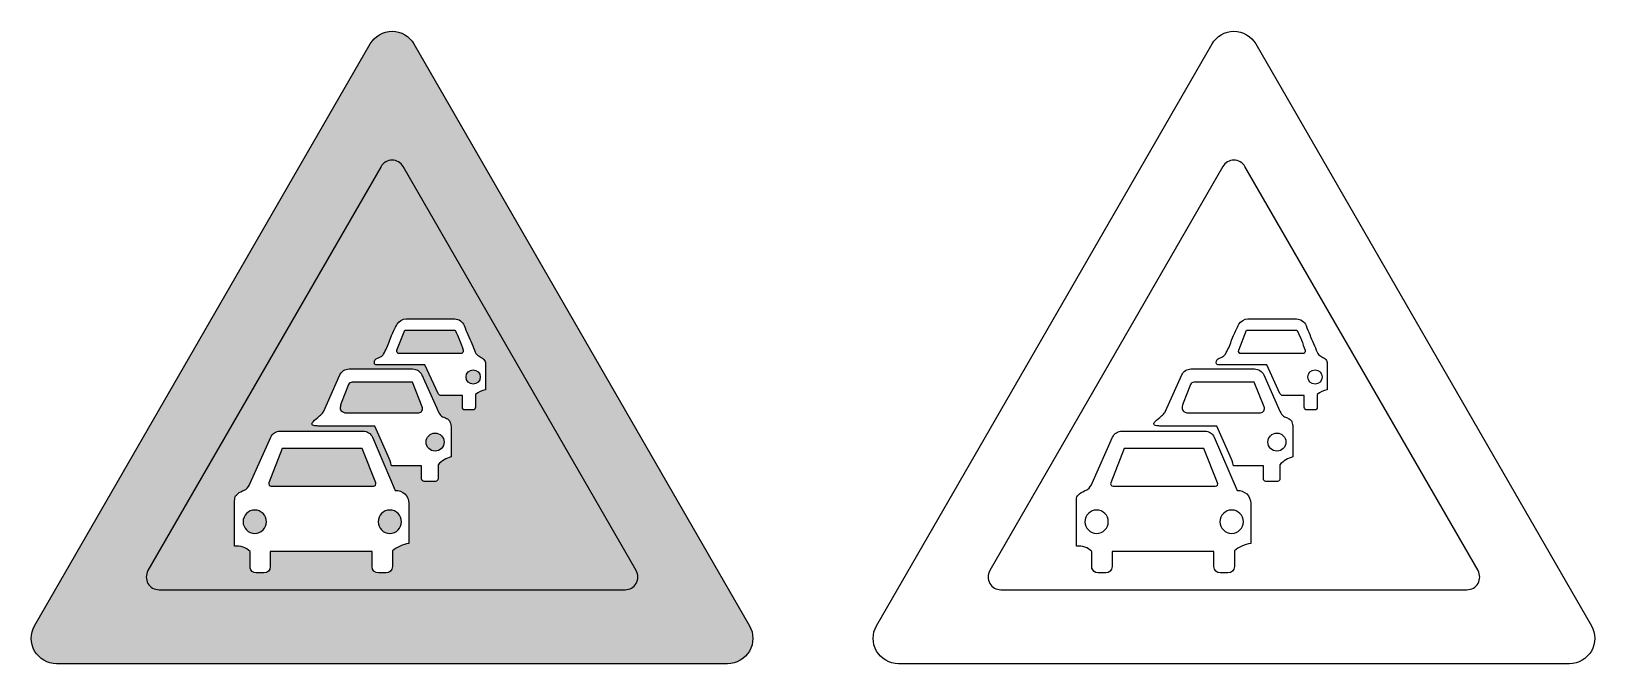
# Model space of a CAD drawing. Extents: x 573 to 1873, y 3 to 529.
import ezdxf

# ---------------------------------------------------------------- set-up
doc = ezdxf.new("R2010")
doc.units = 0
doc.header["$MEASUREMENT"] = 0

msp = doc.modelspace()

# ---------------------------------------------------------------- hatches: boundary and pattern name
h = msp.add_hatch(color=1)
edge = h.paths.add_edge_path()
edge.add_line((890.7645741287238, 518.0740000000001), (1169.765574128724, 34.83979999999997))
edge.add_arc((1151.548151219484, 24.34725014307126), 21.0230373627182, -89.95251593462211, 29.94032307000549, ccw=False)
edge.add_line((1151.565574128724, 3.32422), (593.5725741287238, 3.32617))
edge.add_arc((593.5909748800965, 24.34804740245643), 21.02188545567594, 150.054085548549, 269.94984819366573, ccw=False)
edge.add_line((575.3755741287239, 34.8418), (854.371574128724, 518.0740000000001))
edge.add_arc((872.5680741287239, 507.5467841203058), 21.02224741619419, 30.050656878707116, 149.9493431212929, ccw=False)
edge = h.paths.add_edge_path(flags=16)
edge.add_arc((1066.336233718127, 75.32043525814727), 10.60513937140236, 270.0504629082732, 389.94570961996)
edge.add_line((1075.525574128724, 80.6143), (881.7495741287239, 416.246))
edge.add_arc((872.570074128724, 410.9344854933663), 10.60544231063372, 30.05487035694171, 149.9451296430583)
edge.add_line((863.390574128724, 416.246), (669.6145741287237, 80.61379999999997))
edge.add_arc((678.8031215575119, 75.31947619356045), 10.6046814388044, 150.0500025553976, 269.9430135400677)
edge.add_line((678.7925741287238, 64.7148), (1066.345574128724, 64.7153))
h = msp.add_hatch(color=7)
h.paths.add_polyline_path([(881.7495741287239, 416.246, 0.576712), (863.390574128724, 416.246), (669.6145741287237, 80.6138, 0.576728), (678.7925741287238, 64.7148), (1066.345574128724, 64.7153, 0.576741), (1075.525574128724, 80.6143)])
h.paths.add_polyline_path([(932.515574128724, 284.225, 0.0154579), (938.805574128724, 269.242, -0.0281268), (941.7355741287238, 262.009, 0.186123), (944.8655741287239, 258.642, -0.03575), (948.1255741287239, 256.723, -0.198287), (950.1655741287238, 253.396), (950.1655741287238, 233.728), (950.165574128724, 232.706999999997), (950.1755741287237, 231.7560000000014), (950.1755741287238, 230.746, 0.138409), (941.9155741287238, 226.799), (941.9155741287238, 222.416), (941.9155741287238, 216.2521184211719, -0.4149053327487516), (939.7955741287237, 214.135), (933.1815741287239, 214.135, -0.414532), (931.0675741287239, 216.25), (931.0675741287239, 226.193), (912.5245741287238, 226.193, -0.0786168), (911.8475741287239, 226.505, -0.1426940000000001), (910.8645741287237, 227.741), (899.8385741287238, 251.529), (861.2305741287239, 251.529), (859.5085741287239, 251.529, -0.04828710000000001), (858.641574128724, 251.779, -0.193534), (858.0705741287238, 252.445, -0.146009), (857.9855741287238, 254.462, -0.124316), (858.746574128724, 256.093, -0.109949), (859.3805741287238, 256.562, 0.0433451), (863.3775741287238, 258.371, 0.120949), (865.5125741287238, 260.534, 0.05467699999999999), (870.3335741287237, 271.307, -0.0188992), (870.6085741287238, 272.052), (872.1725741287237, 275.802, -0.02551384444883618), (876.7796102057838, 285.2724372858849, -0.2735048384939515), (884.1932097888755, 289.6490002876696), (924.6133273989997, 289.6499995983305, -0.3107626580499577)], flags=16)
h.paths.add_polyline_path([(931.7116031527117, 263.595907378311, 0.04130012193372702), (924.9075741287238, 280.328), (883.0665741287239, 280.328), (876.5834789718466, 263.7321965538314, 0.5274494554682907), (878.5511733336025, 260.85), (929.696413351713, 260.85, 0.5059411537832755)], flags=0)
h.paths.add_polyline_path([(945.9055741287239, 241.47, -1), (934.0605741287238, 241.47, -1)], flags=0)
h.paths.add_polyline_path([(897.3581302696235, 243.1385878417447), (909.7225741287239, 215.517, 0.0512136), (912.2305741287239, 210.511, 0.1552969999999999), (915.4735741287241, 208.057, -0.0340734), (918.5525741287238, 206.698, -0.180648), (920.660574128724, 204.137, -0.0852971), (921.6145741287237, 199.949), (921.6145741287237, 198.592), (921.6145741287237, 181.651), (921.6145741287237, 175.128, 0.142669), (910.8255741287239, 168.623), (910.8255741287239, 160.735, 0.01488867499772354), (910.8115857867786, 160.2939527606993), (910.809575077818, 156.852624374591, -0.4142999273984452), (908.69347964661, 154.738), (899.2124590405293, 154.738, -0.4146673732219558), (897.0965744313484, 156.8542756069858), (897.0975741287239, 167.675), (894.930574128724, 167.675), (872.180574128724, 167.675, 0.05798180000000001), (869.4165741287238, 175.758), (858.2785741287237, 200.709), (811.9275741287238, 200.709, -0.03807059999999998), (808.4275741287238, 200.924, -0.0994934), (806.5125741287238, 201.53, -0.17229), (806.0015741287239, 202.192, -0.171098), (806.0195741287239, 203.035, -0.08580410000000001), (806.8825741287237, 204.344, -0.0299573), (812.2195741287237, 209.06, 0.0590298), (815.3625741287237, 212.24), (815.7865741287243, 212.9679999999995), (829.1225688689328, 243.10442942717, -0.2972733669990004), (836.8656949504065, 248.1460002485427), (889.6274478615121, 248.1469996945262, -0.2961504439618436)], flags=16)
h.paths.add_polyline_path([(889.4955741287241, 237.1299999999999), (897.7175741287238, 216.601, -0.503112), (894.7235741287241, 211.733), (833.3025741287238, 211.733, -0.09081919999997945), (830.9725741287243, 212.7239999999996, -0.2544249999999239), (829.4945741287237, 216.1079999999983, -0.0864959000000396), (830.3265741287239, 219.692), (836.4198481121705, 235.1236287462644, -0.3083956729671645), (839.3732464704443, 237.1319997337932)], flags=0)
h.paths.add_polyline_path([(915.783574128724, 187.375, -1), (900.8595741287238, 187.375, -1)], flags=0)
h.paths.add_polyline_path([(856.2014024903623, 191.4291198729301), (875.2485741287239, 147.248, -0.4286679999999999), (886.5175741287239, 136.527), (886.5065741287241, 133.3390000000249), (886.5125741287238, 108.163), (886.513574128724, 105.15), (886.5145741287238, 103.103, 0.146855), (872.9125741287239, 96.9673), (872.9125741287239, 87.4644), (872.9115741287239, 86.0015), (872.9115741287239, 83.999, -0.4145386675998465), (867.621404994093, 78.71480160017853), (861.2790117183567, 78.71579961642965, -0.4144861651864336), (855.9925753029939, 84.00638334044096), (855.9945741287237, 96.5742), (771.2765741287238, 96.57369999999999), (771.2805715939695, 84.00646876065808, -0.4147304436894952), (765.9909103293016, 78.71480088829978), (759.623532583115, 78.71579953600151, -0.3476928426855656), (754.4795741287239, 82.7837), (754.4795741287239, 96.5137, 0.225943), (741.7725741287238, 100.966), (741.5895741287238, 101.024), (741.5915741287241, 115.9140000000327), (741.676574128724, 138.4790000000024), (741.7025741287239, 139.6400000000004), (741.6975741287238, 139.938, -0.203592), (743.1245741287239, 143.429, -0.116737), (748.2405741287239, 146.769, 0.05141709999999999), (750.8945741287239, 148.093, 0.138044), (754.689574128724, 153.361), (771.7267630155685, 191.5272222821892, -0.2964772839906523), (779.4586104881133, 196.54), (848.4259076084917, 196.54, -0.2999571342436629)], flags=16)
h.paths.add_polyline_path([(847.6295741287238, 182.0799999999999), (859.0415741287238, 153.647, -0.5315580000000001), (857.0775741287239, 150.744), (772.1615741287239, 150.744, -0.527292), (770.1885741287238, 153.621), (781.1705741287237, 182.08)], flags=0)
h.paths.add_polyline_path([(880.4165741287238, 121.249, -1), (860.9715741287239, 121.249, -1)], flags=0)
h.paths.add_polyline_path([(768.1345741287237, 121.249, -1), (748.689574128724, 121.249, -1)], flags=0)

# ---------------------------------------------------------------- linework, layer by layer
at = {"color": 1}
msp.add_lwpolyline([(890.7645741287238, 518.0740000000001), (1169.765574128724, 34.8398, -0.576727), (1151.565574128724, 3.32422), (593.5725741287238, 3.32617, -0.5767439999999999), (575.3755741287239, 34.8418), (854.371574128724, 518.0740000000001, -0.576761)], format="xyb", close=True, dxfattribs=at)
for points in [[(1590.764574128724, 518.0740000000001), (1869.765574128724, 34.8398, -0.576727), (1851.565574128724, 3.32422), (1293.572574128724, 3.32617, -0.5767439999999999), (1275.375574128724, 34.8418), (1554.371574128724, 518.0740000000001, -0.576761)], [(1066.345574128724, 64.7153, 0.576741), (1075.525574128724, 80.6143), (881.7495741287239, 416.246, 0.576712), (863.390574128724, 416.246), (669.6145741287237, 80.6138, 0.576728), (678.7925741287238, 64.7148)], [(1766.345574128724, 64.7153, 0.576741), (1775.525574128724, 80.6143), (1581.749574128724, 416.246, 0.576712), (1563.390574128724, 416.246), (1369.614574128724, 80.6138, 0.576728), (1378.792574128724, 64.7148)], [(950.1755741287238, 230.746, 0.138409), (941.9155741287238, 226.799), (941.9155741287238, 222.416), (941.9155741287238, 216.25, -0.414612), (939.7955741287237, 214.135), (933.1815741287239, 214.135, -0.414532), (931.0675741287239, 216.25), (931.0675741287239, 226.193), (912.5245741287238, 226.193, -0.0786168), (911.8475741287239, 226.505, -0.142694), (910.8645741287237, 227.741), (899.8385741287238, 251.529), (861.2305741287239, 251.529), (859.5085741287239, 251.529, -0.0482871), (858.641574128724, 251.779, -0.193534), (858.0705741287238, 252.445, -0.146009), (857.9855741287238, 254.462, -0.124316), (858.746574128724, 256.093, -0.109949), (859.3805741287238, 256.562, 0.0433451), (863.3775741287238, 258.371, 0.120949), (865.5125741287238, 260.534, 0.054677), (870.3335741287237, 271.307, -0.0188992), (870.6085741287238, 272.052), (872.1725741287237, 275.802, -0.0255237), (876.7815741287241, 285.276, -0.273006), (884.1815741287239, 289.649), (924.6295741287238, 289.65, -0.310236), (932.515574128724, 284.225, 0.0154579), (938.805574128724, 269.242, -0.0281268), (941.7355741287238, 262.009, 0.186123), (944.8655741287239, 258.642, -0.03575), (948.1255741287239, 256.723, -0.198287), (950.1655741287238, 253.396), (950.1655741287238, 233.728), (950.1655741287238, 232.707), (950.1755741287238, 231.756)], [(1650.175574128724, 230.746, 0.138409), (1641.915574128724, 226.799), (1641.915574128724, 222.416), (1641.915574128724, 216.25, -0.414612), (1639.795574128724, 214.135), (1633.181574128724, 214.135, -0.414532), (1631.067574128724, 216.25), (1631.067574128724, 226.193), (1612.524574128724, 226.193, -0.0786168), (1611.847574128724, 226.505, -0.142694), (1610.864574128724, 227.741), (1599.838574128724, 251.529), (1561.230574128724, 251.529), (1559.508574128724, 251.529, -0.0482871), (1558.641574128724, 251.779, -0.193534), (1558.070574128724, 252.445, -0.146009), (1557.985574128724, 254.462, -0.124316), (1558.746574128724, 256.093, -0.109949), (1559.380574128724, 256.562, 0.0433451), (1563.377574128724, 258.371, 0.120949), (1565.512574128724, 260.534, 0.054677), (1570.333574128724, 271.307, -0.0188992), (1570.608574128724, 272.052), (1572.172574128724, 275.802, -0.0255237), (1576.781574128724, 285.276, -0.273006), (1584.181574128724, 289.649), (1624.629574128724, 289.65, -0.310236), (1632.515574128724, 284.225, 0.0154579), (1638.805574128724, 269.242, -0.0281268), (1641.735574128724, 262.009, 0.186123), (1644.865574128724, 258.642, -0.03575), (1648.125574128724, 256.723, -0.198287), (1650.165574128724, 253.396), (1650.165574128724, 233.728), (1650.165574128724, 232.707), (1650.175574128724, 231.756)], [(883.0665741287239, 280.328), (924.9075741287238, 280.328, -0.0412999), (931.7115741287239, 263.596, -0.506526), (929.6925741287239, 260.85), (878.555574128724, 260.85, -0.52857), (876.584574128724, 263.735)], [(1583.066574128724, 280.328), (1624.907574128724, 280.328, -0.0412999), (1631.711574128724, 263.596, -0.506526), (1629.692574128724, 260.85), (1578.555574128724, 260.85, -0.52857), (1576.584574128724, 263.735)], [(921.6145741287237, 175.128, 0.142669), (910.8255741287239, 168.623), (910.8255741287239, 160.735, 0.0155619), (910.8115741287238, 160.274), (910.8095741287239, 156.851, -0.413785), (908.6955741287238, 154.738), (899.209574128724, 154.738, -0.413814), (897.0965741287239, 156.851), (897.0975741287239, 167.675), (894.930574128724, 167.675), (872.180574128724, 167.675, 0.0579818), (869.4165741287238, 175.758), (858.2785741287239, 200.709), (811.9275741287238, 200.709, -0.0380706), (808.4275741287238, 200.924, -0.0994934), (806.5125741287238, 201.53, -0.17229), (806.0015741287239, 202.192, -0.171098), (806.0195741287239, 203.035, -0.08580410000000001), (806.8825741287237, 204.344, -0.0299573), (812.2195741287237, 209.06, 0.0590298), (815.3625741287237, 212.24), (815.7865741287239, 212.968), (829.1285741287238, 243.118, -0.296374), (836.852574128724, 248.146), (889.6435741287239, 248.147, -0.295195), (897.352574128724, 243.151), (909.7225741287239, 215.517, 0.0512136), (912.2305741287239, 210.511, 0.155297), (915.4735741287241, 208.057, -0.0340734), (918.5525741287238, 206.698, -0.180648), (920.660574128724, 204.137, -0.0852971), (921.6145741287237, 199.949), (921.6145741287237, 198.592), (921.6145741287237, 181.651)], [(934.0605741287238, 241.47, -1), (945.9055741287239, 241.47, -1)], [(1621.614574128724, 175.128, 0.142669), (1610.825574128724, 168.623), (1610.825574128724, 160.735, 0.0155619), (1610.811574128724, 160.274), (1610.809574128724, 156.851, -0.413785), (1608.695574128724, 154.738), (1599.209574128724, 154.738, -0.413814), (1597.096574128724, 156.851), (1597.097574128724, 167.675), (1594.930574128724, 167.675), (1572.180574128724, 167.675, 0.0579818), (1569.416574128724, 175.758), (1558.278574128724, 200.709), (1511.927574128724, 200.709, -0.0380706), (1508.427574128724, 200.924, -0.0994934), (1506.512574128724, 201.53, -0.17229), (1506.001574128724, 202.192, -0.171098), (1506.019574128724, 203.035, -0.08580410000000001), (1506.882574128724, 204.344, -0.0299573), (1512.219574128724, 209.06, 0.0590298), (1515.362574128724, 212.24), (1515.786574128724, 212.968), (1529.128574128724, 243.118, -0.296374), (1536.852574128724, 248.146), (1589.643574128724, 248.147, -0.295195), (1597.352574128724, 243.151), (1609.722574128724, 215.517, 0.0512136), (1612.230574128724, 210.511, 0.155297), (1615.473574128724, 208.057, -0.0340734), (1618.552574128724, 206.698, -0.180648), (1620.660574128724, 204.137, -0.0852971), (1621.614574128724, 199.949), (1621.614574128724, 198.592), (1621.614574128724, 181.651)], [(1634.060574128724, 241.47, -1), (1645.905574128724, 241.47, -1)], [(833.3025741287238, 211.733), (894.7235741287241, 211.733, 0.503112), (897.7175741287238, 216.601), (889.495574128724, 237.13), (839.3665741287241, 237.132, 0.307414), (836.4215741287239, 235.128), (830.3265741287239, 219.692, 0.0864959), (829.4945741287238, 216.108, 0.254425), (830.9725741287239, 212.724, 0.0908192)], [(1533.302574128724, 211.733), (1594.723574128724, 211.733, 0.503112), (1597.717574128724, 216.601), (1589.495574128724, 237.13), (1539.366574128724, 237.132, 0.307414), (1536.421574128724, 235.128), (1530.326574128724, 219.692, 0.0864959), (1529.494574128724, 216.108, 0.254425), (1530.972574128724, 212.724, 0.0908192)], [(886.5145741287238, 103.103, 0.146855), (872.9125741287239, 96.9673), (872.9125741287239, 87.4644), (872.9115741287239, 86.0015), (872.9115741287239, 83.999, -0.413975), (867.631574128724, 78.7148), (861.276574128724, 78.7158, -0.413942), (855.9925741287238, 83.999), (855.9945741287238, 96.5742), (771.276574128724, 96.5737), (771.2805741287239, 83.9985, -0.413975), (765.996574128724, 78.7148), (759.620574128724, 78.7158, -0.347536), (754.4795741287239, 82.7837), (754.4795741287239, 96.5137, 0.225943), (741.7725741287238, 100.966), (741.5895741287238, 101.024), (741.591574128724, 115.914), (741.676574128724, 138.479), (741.7025741287239, 139.64), (741.6975741287238, 139.938, -0.203592), (743.1245741287239, 143.429, -0.116737), (748.2405741287239, 146.769, 0.05141709999999999), (750.8945741287239, 148.093, 0.138044), (754.689574128724, 153.361), (771.7315741287239, 191.538, -0.295421), (779.437574128724, 196.54), (848.448574128724, 196.54, -0.298915), (856.1975741287238, 191.438), (875.2485741287239, 147.248, -0.428668), (886.5175741287239, 136.527), (886.506574128724, 133.339), (886.5125741287238, 108.163), (886.513574128724, 105.15)], [(1586.514574128724, 103.103, 0.146855), (1572.912574128724, 96.9673), (1572.912574128724, 87.4644), (1572.911574128724, 86.0015), (1572.911574128724, 83.999, -0.413975), (1567.631574128724, 78.7148), (1561.276574128724, 78.7158, -0.413942), (1555.992574128724, 83.999), (1555.994574128724, 96.5742), (1471.276574128724, 96.5737), (1471.280574128724, 83.9985, -0.413975), (1465.996574128724, 78.7148), (1459.620574128724, 78.7158, -0.347536), (1454.479574128724, 82.7837), (1454.479574128724, 96.5137, 0.225943), (1441.772574128724, 100.966), (1441.589574128724, 101.024), (1441.591574128724, 115.914), (1441.676574128724, 138.479), (1441.702574128724, 139.64), (1441.697574128724, 139.938, -0.203592), (1443.124574128724, 143.429, -0.116737), (1448.240574128724, 146.769, 0.05141709999999999), (1450.894574128724, 148.093, 0.138044), (1454.689574128724, 153.361), (1471.731574128724, 191.538, -0.295421), (1479.437574128724, 196.54), (1548.448574128724, 196.54, -0.298915), (1556.197574128724, 191.438), (1575.248574128724, 147.248, -0.428668), (1586.517574128724, 136.527), (1586.506574128724, 133.339), (1586.512574128724, 108.163), (1586.513574128724, 105.15)], [(781.1705741287237, 182.08), (770.1885741287238, 153.621, 0.527292), (772.1615741287239, 150.744), (857.0775741287239, 150.744, 0.531558), (859.0415741287238, 153.647), (847.6295741287238, 182.08)], [(900.8595741287238, 187.375, -1), (915.783574128724, 187.375, -1)], [(1481.170574128724, 182.08), (1470.188574128724, 153.621, 0.527292), (1472.161574128724, 150.744), (1557.077574128724, 150.744, 0.531558), (1559.041574128724, 153.647), (1547.629574128724, 182.08)], [(1600.859574128724, 187.375, -1), (1615.783574128724, 187.375, -1)], [(748.689574128724, 121.249, 1), (768.1345741287237, 121.249, 1)], [(860.9715741287239, 121.249, 1), (880.4165741287238, 121.249, 1)], [(1448.689574128724, 121.249, 1), (1468.134574128724, 121.249, 1)], [(1560.971574128724, 121.249, 1), (1580.416574128724, 121.249, 1)]]:
    msp.add_lwpolyline(points, format="xyb", close=True)

doc.saveas('drawing.dxf')
